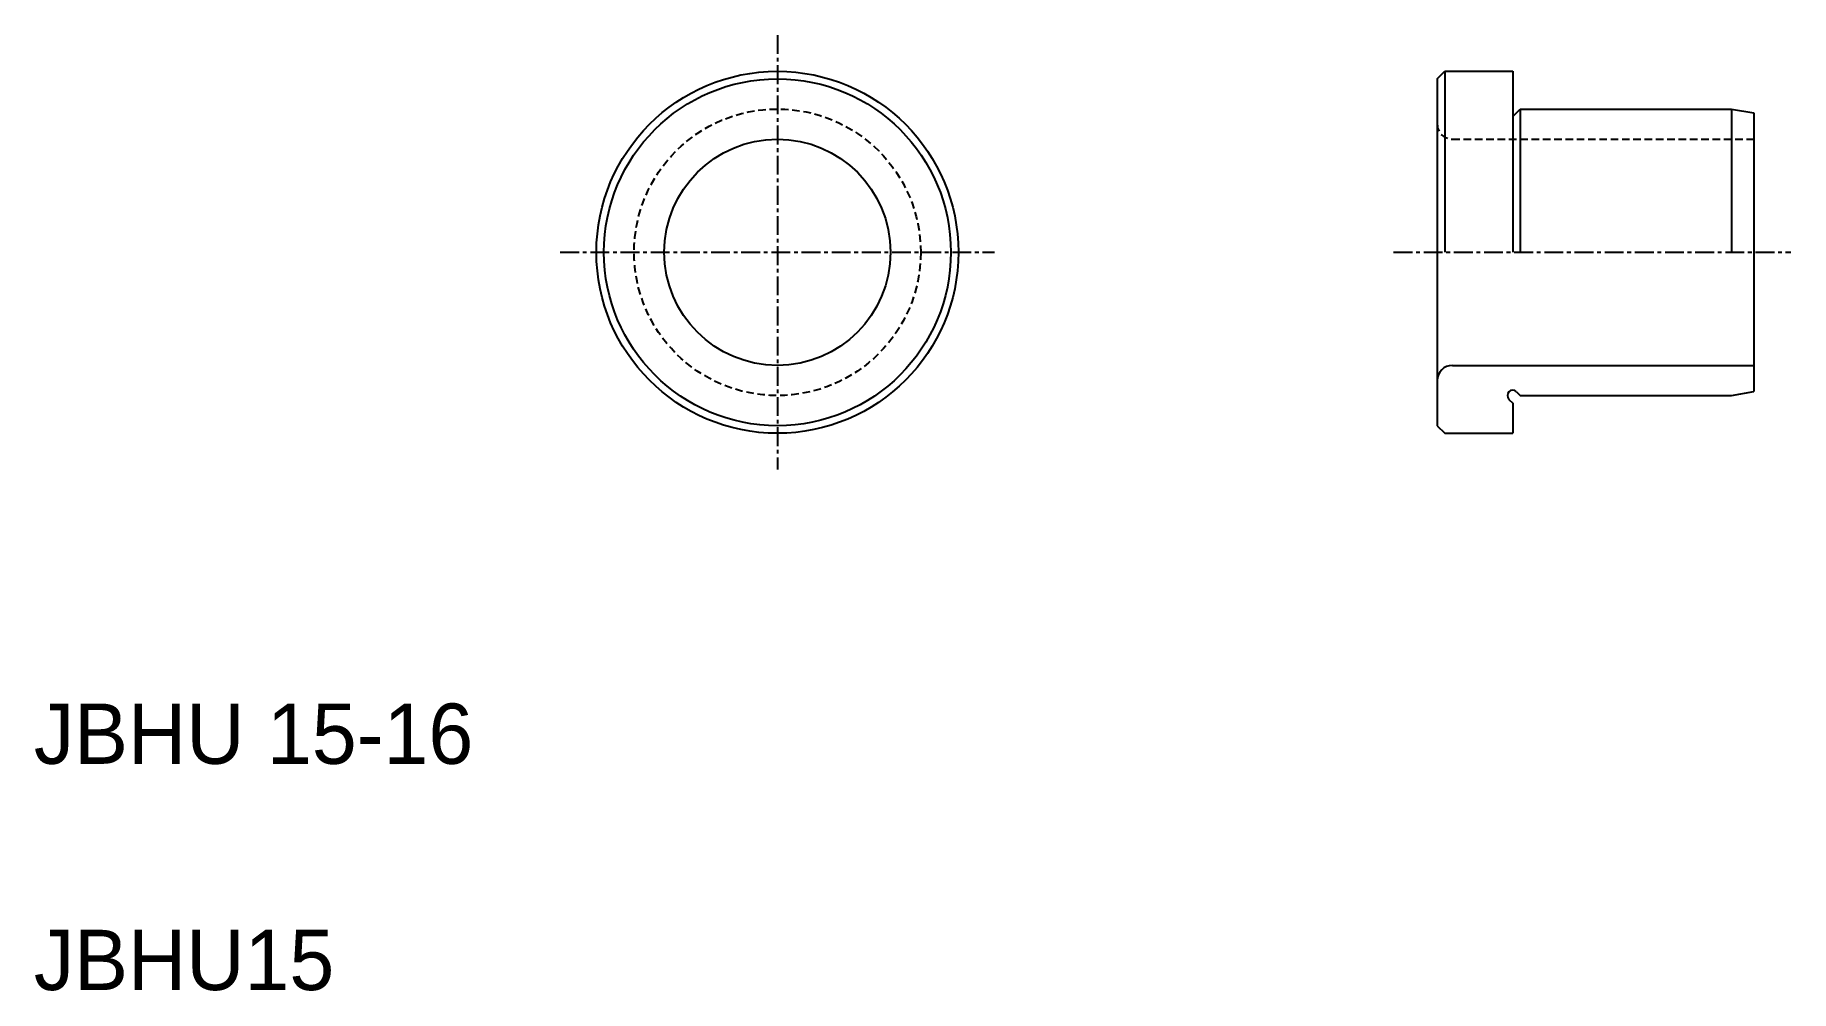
# Model space of a CAD drawing. Extents: x 59 to 175, y 79 to 142.
import ezdxf

# ---------------------------------------------------------------- set-up
doc = ezdxf.new("R2010")
doc.units = 0
doc.linetypes.add('CENTER', pattern=[2, 1.25, -0.25, 0.25, -0.25])
doc.linetypes.add('DASHED', pattern=[0.75, 0.5, -0.25])
doc.layers.get('0').update_dxf_attribs({"linetype": 'CONTINUOUS'})
doc.layers.add('CENTER', color=1, linetype='CENTER')

msp = doc.modelspace()

# ---------------------------------------------------------------- linework, layer by layer
at = {"color": 7, "linetype": 'CONTINUOUS'}
for p, q in [((151.86, 139.14), (152.36, 139.64)), ((151.86, 139.14), (151.86, 116.14)), ((152.36, 139.64), (152.36, 127.64)), ((152.36, 139.64), (156.86, 139.64)), ((156.86, 139.64), (156.86, 127.64)), ((156.86, 136.64), (157.36, 137.14)), ((157.36, 137.14), (157.36, 127.64)), ((157.36, 137.14), (171.36, 137.14)), ((171.36, 137.14), (171.36, 127.64)), ((171.36, 137.14), (172.86, 136.88)), ((172.86, 136.88), (172.86, 118.4)), ((156.86, 135.39), (156.86, 135.39)), ((156.86, 134.64), (156.86, 134.64)), ((152.86, 120.14), (172.86, 120.14)), ((156.61, 117.89), (156.86, 117.64)), ((156.86, 117.64), (156.86, 115.64)), ((157.11, 118.39), (157.36, 118.14)), ((157.36, 118.14), (171.36, 118.14)), ((171.36, 118.14), (172.86, 118.4)), ((151.86, 116.14), (152.36, 115.64)), ((152.36, 115.64), (156.86, 115.64))]:
    msp.add_line(p, q, dxfattribs=at)
at = {"color": 3, "linetype": 'DASHED'}
msp.add_line((152.86, 135.14), (172.86, 135.14), dxfattribs=at)
at = {"color": 7, "linetype": 'CONTINUOUS'}
for radius in [12, 11.5, 7.5]:
    msp.add_circle((108.11, 127.64), radius, dxfattribs=at)
at = {"color": 3, "linetype": 'DASHED'}
msp.add_circle((108.11, 127.64), 9.5, dxfattribs=at)
msp.add_arc((152.86, 136.14), 1, 180, 270, dxfattribs=at)
at = {"color": 7, "linetype": 'CONTINUOUS'}
for centre, radius, start, end in [((152.86, 119.14), 1, 90, 180), ((156.86, 118.14), 0.354, 45, 225)]:
    msp.add_arc(centre, radius, start, end, dxfattribs=at)
at = {"layer": 'CENTER', "color": 1, "linetype": 'CENTER'}
for p, q in [((108.11, 142.04), (108.11, 113.24)), ((93.71, 127.64), (122.51, 127.64)), ((148.96, 127.64), (175.31, 127.64))]:
    msp.add_line(p, q, dxfattribs=at)

# ---------------------------------------------------------------- texts
at = {"color": 7, "linetype": 'CONTINUOUS'}
for s, p in [('JBHU 15-16', (58.81, 93.72)), ('JBHU15', (58.81, 78.72))]:
    msp.add_text(s, height=4, dxfattribs=at).set_placement(p)

doc.saveas('drawing.dxf')
